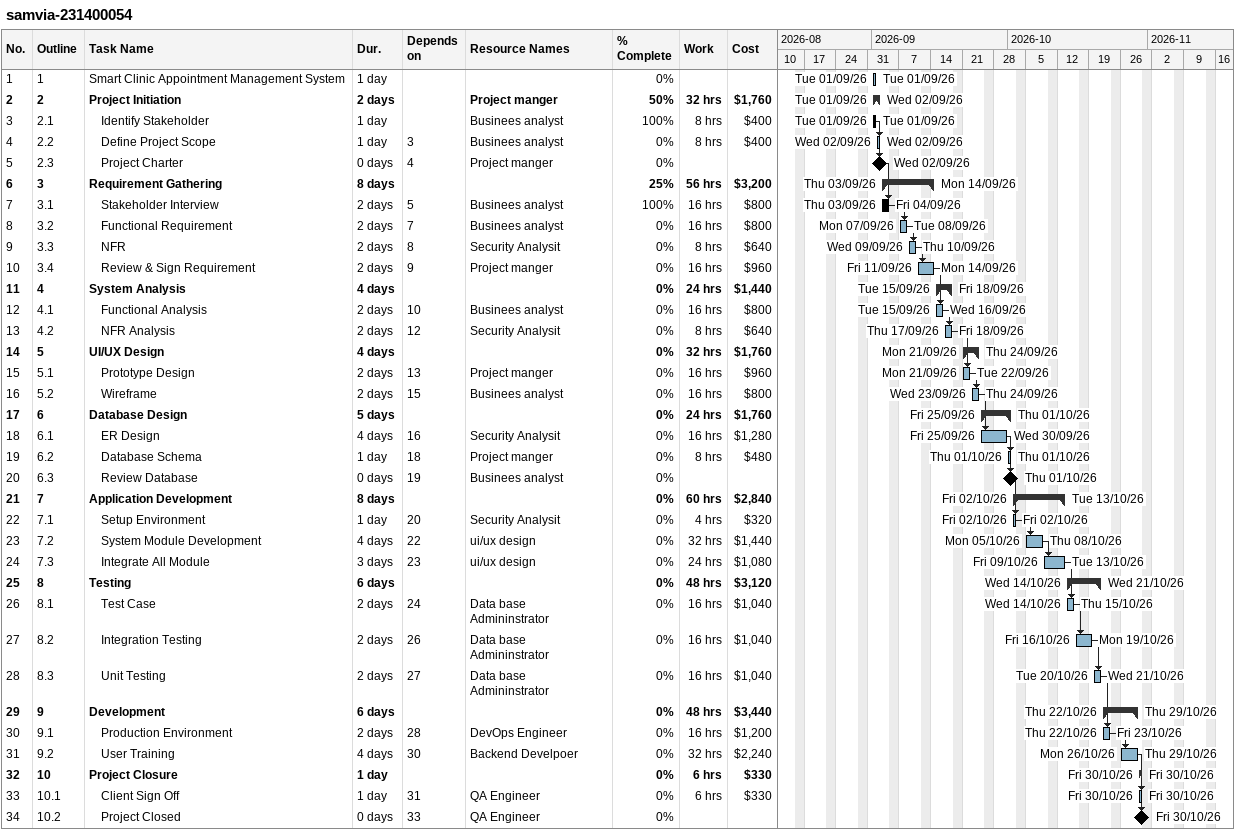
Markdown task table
samvia-231400054

| ID | WBS | Task | Duration | Start | Finish | Predecessors | Resources | % complete | Work (h) | Cost ($) |
|---|---|---|---|---|---|---|---|---|---|---|
| 1 | 1 | Smart Clinic Appointment Management System | 1d | 2026-09-01 | 2026-09-01 |  |  | 0 |  |  |
| 2 | 2 | **Project Initiation** | 2d | 2026-09-01 | 2026-09-02 |  | Project manger | 50 | 32 | 1760 |
| 3 | 2.1 | Identify Stakeholder | 1d | 2026-09-01 | 2026-09-01 |  | Businees analyst | 100 | 8 | 400 |
| 4 | 2.2 | Define Project Scope | 1d | 2026-09-02 | 2026-09-02 | 3 | Businees analyst | 0 | 8 | 400 |
| 5 | 2.3 | Project Charter | 0d | 2026-09-02 | 2026-09-02 | 4 | Project manger | 0 |  |  |
| 6 | 3 | **Requirement Gathering** | 8d | 2026-09-03 | 2026-09-14 |  |  | 25 | 56 | 3200 |
| 7 | 3.1 | Stakeholder Interview | 2d | 2026-09-03 | 2026-09-04 | 5 | Businees analyst | 100 | 16 | 800 |
| 8 | 3.2 | Functional Requirement | 2d | 2026-09-07 | 2026-09-08 | 7 | Businees analyst | 0 | 16 | 800 |
| 9 | 3.3 | NFR | 2d | 2026-09-09 | 2026-09-10 | 8 | Security Analysit | 0 | 8 | 640 |
| 10 | 3.4 | Review & Sign Requirement | 2d | 2026-09-11 | 2026-09-14 | 9 | Project manger | 0 | 16 | 960 |
| 11 | 4 | **System Analysis** | 4d | 2026-09-15 | 2026-09-18 |  |  | 0 | 24 | 1440 |
| 12 | 4.1 | Functional Analysis | 2d | 2026-09-15 | 2026-09-16 | 10 | Businees analyst | 0 | 16 | 800 |
| 13 | 4.2 | NFR Analysis | 2d | 2026-09-17 | 2026-09-18 | 12 | Security Analysit | 0 | 8 | 640 |
| 14 | 5 | **UI/UX Design** | 4d | 2026-09-21 | 2026-09-24 |  |  | 0 | 32 | 1760 |
| 15 | 5.1 | Prototype Design | 2d | 2026-09-21 | 2026-09-22 | 13 | Project manger | 0 | 16 | 960 |
| 16 | 5.2 | Wireframe | 2d | 2026-09-23 | 2026-09-24 | 15 | Businees analyst | 0 | 16 | 800 |
| 17 | 6 | **Database Design** | 5d | 2026-09-25 | 2026-10-01 |  |  | 0 | 24 | 1760 |
| 18 | 6.1 | ER Design | 4d | 2026-09-25 | 2026-09-30 | 16 | Security Analysit | 0 | 16 | 1280 |
| 19 | 6.2 | Database Schema | 1d | 2026-10-01 | 2026-10-01 | 18 | Project manger | 0 | 8 | 480 |
| 20 | 6.3 | Review Database | 0d | 2026-10-01 | 2026-10-01 | 19 | Businees analyst | 0 |  |  |
| 21 | 7 | **Application Development** | 8d | 2026-10-02 | 2026-10-13 |  |  | 0 | 60 | 2840 |
| 22 | 7.1 | Setup Environment | 1d | 2026-10-02 | 2026-10-02 | 20 | Security Analysit | 0 | 4 | 320 |
| 23 | 7.2 | System Module Development | 4d | 2026-10-05 | 2026-10-08 | 22 | ui/ux design | 0 | 32 | 1440 |
| 24 | 7.3 | Integrate All Module | 3d | 2026-10-09 | 2026-10-13 | 23 | ui/ux design | 0 | 24 | 1080 |
| 25 | 8 | **Testing** | 6d | 2026-10-14 | 2026-10-21 |  |  | 0 | 48 | 3120 |
| 26 | 8.1 | Test Case | 2d | 2026-10-14 | 2026-10-15 | 24 | Data base Admininstrator | 0 | 16 | 1040 |
| 27 | 8.2 | Integration Testing | 2d | 2026-10-16 | 2026-10-19 | 26 | Data base Admininstrator | 0 | 16 | 1040 |
| 28 | 8.3 | Unit Testing | 2d | 2026-10-20 | 2026-10-21 | 27 | Data base Admininstrator | 0 | 16 | 1040 |
| 29 | 9 | **Development** | 6d | 2026-10-22 | 2026-10-29 |  |  | 0 | 48 | 3440 |
| 30 | 9.1 | Production Environment | 2d | 2026-10-22 | 2026-10-23 | 28 | DevOps Engineer | 0 | 16 | 1200 |
| 31 | 9.2 | User Training | 4d | 2026-10-26 | 2026-10-29 | 30 | Backend Develpoer | 0 | 32 | 2240 |
| 32 | 10 | **Project Closure** | 1d | 2026-10-30 | 2026-10-30 |  |  | 0 | 6 | 330 |
| 33 | 10.1 | Client Sign Off | 1d | 2026-10-30 | 2026-10-30 | 31 | QA Engineer | 0 | 6 | 330 |
| 34 | 10.2 | Project Closed | 0d | 2026-10-30 | 2026-10-30 | 33 | QA Engineer | 0 |  |  |
